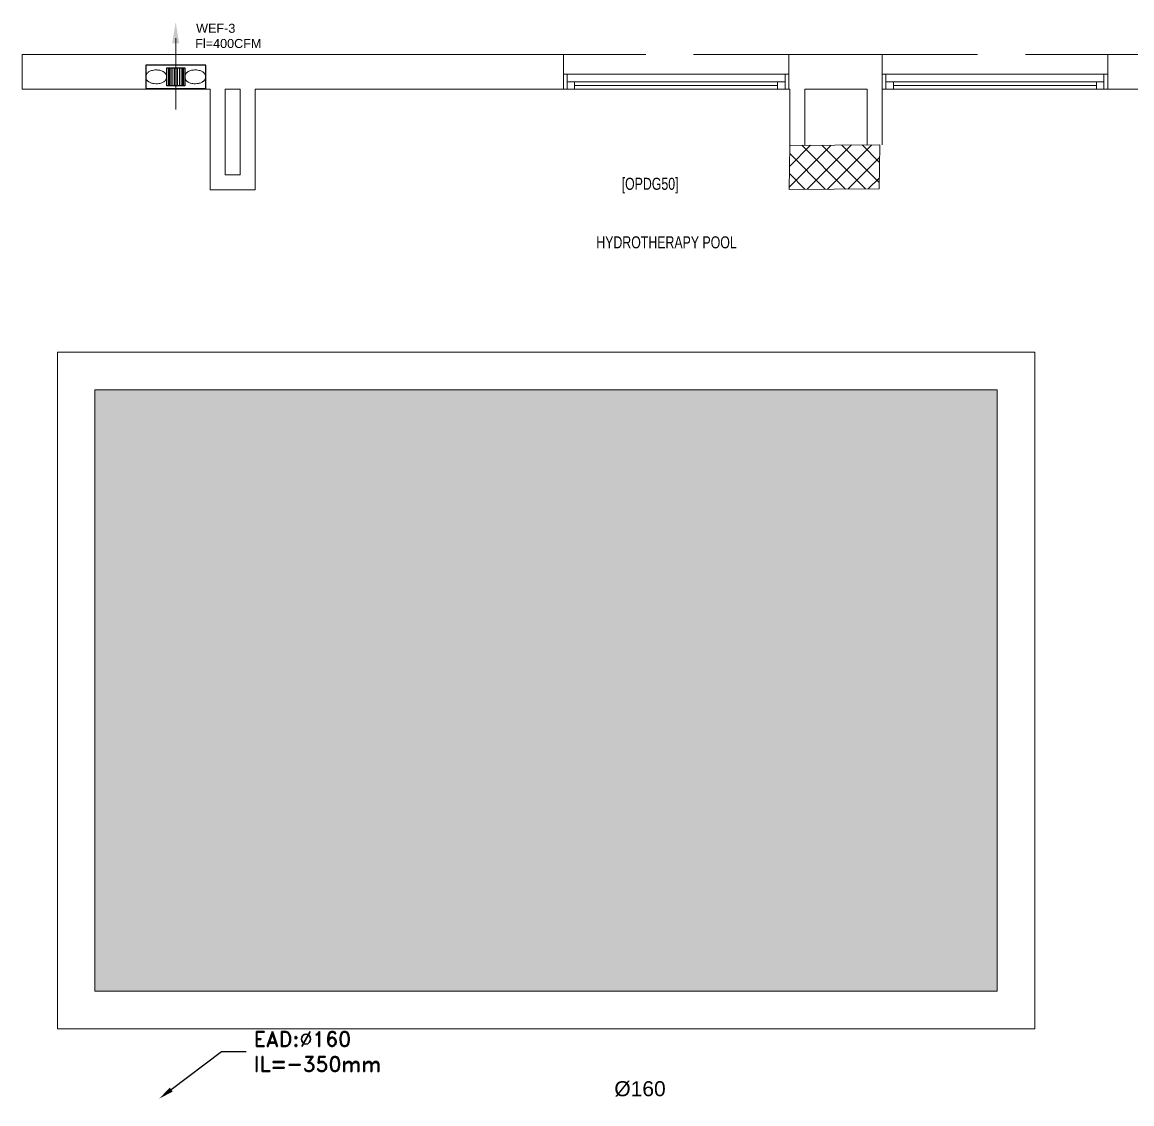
# Model space of a CAD drawing. Header units: millimetres. Extents: x -160614 to 59925, y -157025 to 0.
# Drawn here: x -124628 to -117249, y -100571 to -93377 of the extents above; entities that cross this region are included whole.
import ezdxf
from ezdxf import colors
from ezdxf.entities.mleader import LeaderData, LeaderLine
from ezdxf.math import Vec2, Vec3

# ---------------------------------------------------------------- set-up
doc = ezdxf.new("R2010")
doc.units = ezdxf.units.MM
doc.header["$LTSCALE"] = 8
doc.linetypes.add('DASHED2', pattern=[9.524999999999999, 6.35, -3.175])
doc.linetypes.add('HIDDEN2', pattern=[4.762499999999999, 3.175, -1.5875])
for name, color, linetype, lineweight in [('72_EGR_BASE_TEXT', 9, 'Continuous', 5), ('72_EGR_EQP_TAG', 9, 'Continuous', 5), ('Aluminum', 9, 'Continuous', 5), ('C-HYDR-CTCH', 9, 'Continuous', 5), ('Hatch', 9, 'Continuous', 5), ('Proj', 9, 'Continuous', 5), ('Structure', 9, 'Continuous', 5), ('Walls', 9, 'Continuous', 5)]:
    doc.layers.add(name, color=color, linetype=linetype, lineweight=lineweight)
for name, color, linetype in [('A-EXH-texts', 1, 'Continuous'), ('AC-EXHAUST-TXT', 25, 'Continuous'), ('MC-EX-EQPM', 2, 'Continuous'), ('MC-EX-EQPM-texts', 2, 'Continuous')]:
    doc.layers.add(name, color=color, linetype=linetype)
doc.styles.add('ARIAL', font='arial.ttf')
doc.styles.add('ROMAND', font='romand.shx')
doc.styles.add('X3G_ENTITY_225CFD', font='swisscl.ttf', dxfattribs={"height": 200})
doc.styles.add('X3G_ENTITY_258862', font='swisscl.ttf', dxfattribs={"height": 200})

# ---------------------------------------------------------------- blocks, each defined once
blk = doc.blocks.new('A$C47696aed')
at = {"layer": 'Hatch'}
h = blk.add_hatch(dxfattribs=at)
h.set_pattern_fill('ANSI37', color=256, scale=30)
h.set_pattern_definition([(45, (0, 0), (-67.35192090801866, 67.35192090801866), []), (135, (0, 0), (-67.35192090801866, -67.35192090801864), [])])
h.paths.add_polyline_path([(50952.65890286537, 21917.90117246215), (50348.72306925309, 21909.74587517308), (50352.61760289129, 21621.33843560587), (50956.55343653914, 21629.49373293482)])
h.paths.add_polyline_path([(43791.89540090831, 21910.13626871398), (43208.39156583045, 21904.72568193334), (43188.46127167926, 21613.33456440386), (43771.96510675712, 21618.74515118473)])
h.paths.add_polyline_path([(29414.94768239791, 21902.76746834489), (28815.84806079185, 21898.68783707242), (28810.13874411537, 21605.63425206556), (29409.23836577218, 21609.71388330683)])
h.paths.add_polyline_path([(36600.15027514659, 21904.93568402808), (35998.96405953518, 21897.44341075025), (35990.7440224078, 21611.78551922669), (36591.93023801921, 21619.27779250452)])
h.paths.add_polyline_path([(22195.711284091, 21912.03166619618), (21589.25982243335, 21890.17703984305), (21603.79236787627, 21597.64019584912), (22210.24382950296, 21619.49482215126)])
h.paths.add_polyline_path([(15459.09601511549, 21901.65291435295), (14237.15456092265, 21925.59205384576), (14230.73345924378, 21629.45733883325), (15452.6749134874, 21605.51819930947)])
h.paths.add_polyline_path([(15473.19471376156, 14701.56249209866), (14258.19266025955, 14685.84594365326), (14244.72114109108, 14393.41044957307), (15459.72319467506, 14409.1269980385)])
h.paths.add_polyline_path([(15447.11996749369, 7508.402531788915), (14244.04364118952, 7492.405785581917), (14238.33432461926, 7199.352200535828), (15441.41065086798, 7215.348946750863)])
h.paths.add_polyline_path([(15465.63960820156, 309.6858390090056), (14268.95654949057, 298.2553099577781), (14271.76910867799, 3.803327153204009), (15468.45216735778, 15.23385615343796)])
h.paths.add_polyline_path([(7830.616258125294, 311.793869010402), (7227.060697460089, 308.094510771567), (7237.70771341864, 22.62184820999028), (7841.263274032848, 26.321206479799)])
h.paths.add_polyline_path([(7815.177747422822, 7509.79877678794), (7218.354856322978, 7511.359757025028), (7218.237390204333, 7210.198693469865), (7815.060281253413, 7208.637713263512)])
h.paths.add_polyline_path([(7825.051300763618, 14699.3597865398), (7205.758578153327, 14700.59416233585), (7195.164288483786, 14397.63416323066), (7814.457011074301, 14396.39978751633)])
h.paths.add_polyline_path([(7801.739301570226, 21878.73653883673), (7201.079641937271, 21893.19244854827), (7197.456919316894, 21603.55150551582), (7798.116578867892, 21589.09559578425)])
h.paths.add_polyline_path([(602.6472432142982, 21876.85598163982), (-0.001488337053160649, 21899.56074538711), (1.875025053050194, 21611.24585035467), (604.5237566044161, 21588.54108660738)])
h.paths.add_polyline_path([(610.3638571500851, 7498.560115361353), (8.32448107311211, 7491.589490585211), (11.70087736262212, 7199.976667811396), (613.7402535262518, 7206.947292556519)])
h.paths.add_polyline_path([(627.8726603421455, 303.9411883235443), (29.48482373845764, 302.9426870569623), (34.34494512947276, 2.254511000355706), (632.7327817329206, 3.253012267403392)])
h.paths.add_polyline_path([(22214.579397097, 317.2174509044307), (21608.88848152617, 304.2747025873941), (21614.60176341841, 3.064878029519605), (22220.29267904023, 16.00762631557518)])
h.paths.add_polyline_path([(22208.06104650651, 7509.692103336565), (21613.67778440121, 7492.126863068665), (21615.78000571065, 7195.545372270743), (22210.16326784715, 7213.1106125894)])
h.paths.add_polyline_path([(22199.34692327329, 14717.72705893009), (21600.38867711509, 14710.04464918235), (21604.39563797368, 14409.8781215765), (22203.35388416285, 14417.56053137523)])
h.paths.add_polyline_path([(29399.66750759375, 14702.44688404421), (28797.72565343487, 14707.13775532017), (28801.97151180845, 14415.02994536212), (29403.91336601786, 14410.33907405473)])
h.paths.add_polyline_path([(29403.40066873003, 7519.803772830868), (28799.55744955875, 7502.214949066518), (28812.9979369659, 7202.141036008017), (29413.0970021314, 7223.191262779987)])
h.paths.add_polyline_path([(29419.54605692672, 303.7849725198466), (28815.68842769251, 310.3802863666751), (28813.29913857579, 24.67363384062992), (29417.15676781023, 18.07831999403425)])
h.paths.add_polyline_path([(36618.02385220304, 314.2458957131021), (36020.72316604503, 299.6894409519155), (36029.70771449502, -0.004199135113594821), (36627.00840060203, 14.55225565703586)])
h.paths.add_polyline_path([(36610.73667342984, 7502.578379449667), (36009.4578434038, 7504.519632709214), (36010.57381078927, 7207.292859660694), (36611.85264084628, 7205.351606452141)])
h.paths.add_polyline_path([(36574.25190127268, 14706.41894276603), (35993.40506970347, 14711.10490650241), (36013.1053391262, 14421.26891946048), (36593.95217069518, 14416.58295572386)])
h.paths.add_polyline_path([(43777.60976200271, 14705.69125746773), (43180.03123245714, 14719.43538219645), (43182.04912134632, 14427.51770865754), (43779.62765115742, 14413.77358389268)])
h.paths.add_polyline_path([(43778.63715867838, 7507.120847694809), (43210.20746167819, 7499.526144873118), (43212.03521401528, 7205.380501860986), (43780.46491111722, 7212.975204620743)])
h.paths.add_polyline_path([(43815.69234047201, 309.9641928793826), (43210.43045880413, 307.3081316433345), (43211.76684186887, 2.773851530393586), (43817.02872343501, 5.429912829073146)])
h.paths.add_polyline_path([(50989.89646114851, 309.4803125930484), (50401.94159457088, 325.5450213535223), (50388.73906247644, 18.31921976106605), (50976.69392905431, 2.254511000821367)])
h.paths.add_polyline_path([(50974.12643849663, 7508.860029341886), (50370.89691945701, 7509.950705887522), (50368.93175683683, 7213.435717841612), (50972.16127587669, 7212.345041296208)])
at = {"layer": 'C-HYDR-CTCH', "color": 4, "elevation": 299672, "flags": 128}
blk.add_lwpolyline([(29409.23836577218, 21609.71388330683), (28810.13874411536, 21605.63425206556), (28815.84806079185, 21898.68783707242), (29414.94768239791, 21902.76746834489)], dxfattribs=at)
at = {"layer": 'C-HYDR-CTCH', "color": 4, "flags": 128}
blk.add_lwpolyline([(29409.23836577218, 21609.71388330683), (29414.94768239791, 21902.76746834489)], dxfattribs=at)
blk = doc.blocks.new('GF1')
at = {"layer": 'Hatch'}
h = blk.add_hatch(dxfattribs=at)
h.set_pattern_fill('ANGLE', color=9)
h.set_pattern_definition([(0, (837212.6921417161, 278333.8643984206), (0, 6.985), [5.08, -1.905]), (90, (837212.6921417161, 278333.8643984206), (-6.985, 4.277078946022131e-16), [5.08, -1.905])])
h.paths.add_polyline_path([(-118144.3671013078, -95822.61304256803), (-124144.3671013078, -95822.61304256803), (-124144.3671013078, -99822.61304256803), (-118144.3671013078, -99822.61304256803)])
at = {"layer": 'Aluminum', "color": 9}
for p, q in [((-121029.4055060592, -93722.61304256797), (-119529.4055060601, -93722.61304256809)), ((-121004.4055060592, -93722.61304256797), (-121004.4055060592, -93822.61304256797)), ((-121004.4055060592, -93772.61304256797), (-119554.4055060601, -93772.61304256809)), ((-120954.4055060592, -93772.61304256797), (-120954.4055060592, -93822.61304256797)), ((-119604.4055060601, -93772.61304256797), (-119604.4055060601, -93822.61304256797)), ((-119554.4055060601, -93722.61304256809), (-119554.4055060601, -93822.61304256797)), ((-117409.3671013078, -93722.61304256803), (-118909.3671013078, -93722.61304256809)), ((-118884.3671013078, -93722.61304256809), (-118884.3671013078, -93822.61304256803)), ((-117434.3671013078, -93772.61304256803), (-118884.3671013078, -93772.61304256809)), ((-118834.3671013078, -93772.61304256803), (-118834.3671013078, -93822.61304256803)), ((-117484.3671013078, -93772.61304256803), (-117484.3671013078, -93822.61304256803)), ((-117434.3671013078, -93722.61304256803), (-117434.3671013078, -93822.61304256803)), ((-121029.4055060592, -93822.61304256797), (-119529.4055060601, -93822.61304256809)), ((-119604.4055060601, -93797.61304256797), (-120954.4055060592, -93797.61304256809)), ((-117409.3671013078, -93822.61304256803), (-118909.3671013078, -93822.61304256809)), ((-118834.3671013078, -93797.61304256803), (-117484.3671013078, -93797.61304256809))]:
    blk.add_line(p, q, dxfattribs=at)
at = {"layer": 'Proj', "color": 9, "linetype": 'HIDDEN2', "ltscale": 25}
for p, q in [((-119529.4055060601, -93592.61304256797), (-121029.4055060592, -93592.61304256797)), ((-118909.3671013078, -93592.61304256803), (-117409.3671013078, -93592.61304256803))]:
    blk.add_line(p, q, dxfattribs=at)
at = {"layer": 'Proj', "color": 9}
for p, q in [((-124394.3671013078, -95572.61304256803), (-117894.3671013078, -95572.61304256803)), ((-124394.3671013078, -100072.613042568), (-124394.3671013078, -95572.61304256803)), ((-117894.3671013078, -95572.61304256803), (-117894.3671013078, -100072.613042568)), ((-124144.3671013078, -95822.61304256803), (-118144.3671013078, -95822.61304256803)), ((-124144.3671013078, -99822.61304256803), (-124144.3671013078, -95822.61304256803)), ((-118144.3671013078, -95822.61304256803), (-118144.3671013078, -99822.61304256803)), ((-118144.3671013078, -99822.61304256803), (-124144.3671013078, -99822.61304256803)), ((-117894.3671013078, -100072.613042568), (-124394.3671013078, -100072.613042568))]:
    blk.add_line(p, q, dxfattribs=at)
at = {"layer": 'Walls', "color": 9}
for p, q in [((-124628.4682169212, -93592.61304256797), (-121029.4055060601, -93592.61304256797)), ((-124628.4682169212, -93822.61304256925), (-124628.4682169212, -93592.61304256925)), ((-121029.4055060601, -93822.61304256797), (-121029.4055060601, -93592.61304256797)), ((-119529.4055060601, -93592.61304256797), (-118909.3671013078, -93592.61304256803)), ((-119529.4055060601, -93822.61304256797), (-119529.4055060601, -93592.61304256797)), ((-118909.3671013078, -94192.61304256803), (-118909.3671013078, -93592.61304256803)), ((-117409.3671013078, -93592.61304256803), (-113847.8841299985, -93592.61304256797)), ((-117409.3671013078, -93822.61304256797), (-117409.3671013078, -93592.61304256803)), ((-124628.4682169212, -93822.61304256797), (-123379.3671013078, -93822.61304256809)), ((-123379.3671013078, -94492.61304256803), (-123379.3671013078, -93822.61304256809)), ((-123179.3671013078, -93822.61304256809), (-123279.3671013078, -93822.61304256809)), ((-123279.3671013078, -94392.61304256803), (-123279.3671013078, -93822.61304256809)), ((-123179.3671013078, -94392.61304256803), (-123179.3671013078, -93822.61304256809)), ((-123079.3671013078, -93822.61304256809), (-121029.4055060601, -93822.61304256797)), ((-123079.3671013078, -94492.61304256803), (-123079.3671013078, -93822.61304256809)), ((-119529.4055060601, -93822.61304256797), (-119522.8639856462, -93822.61304256786, 299672.000000589)), ((-119522.8639856462, -94196.17971649044, 299672.0000005889), (-119522.8639856462, -93822.61304256797, 299672.0000005889)), ((-119422.8639856461, -93822.61304256809, 299672.0000005889), (-119009.3671013078, -93822.61304256809)), ((-119422.8639856462, -94196.17971649044, 299672.0000005889), (-119422.8639856462, -93822.61304256803, 299672.0000005889)), ((-119009.3671013078, -94192.61304256803), (-119009.3671013078, -93822.61304256809)), ((-117409.3671013078, -93822.61304256797), (-116179.3671013078, -93822.61304256797)), ((-123279.3671013078, -94392.61304256803), (-123179.3671013078, -94392.61304256803)), ((-123379.3671013078, -94492.61304256803), (-123079.3671013078, -94492.61304256803))]:
    blk.add_line(p, q, dxfattribs=at)
at = {"layer": 'Structure', "color": 9}
blk.add_blockref('A$C47696aed', (-148338.7120464381, -116094.8675535629, 5.889685836021185e-07), dxfattribs=at)
at = {"layer": '72_EGR_BASE_TEXT', "color": 9, "char_height": 80, "attachment_point": 2}
for s, insert, style in [('[OPDG50]', (-120452.7441722971, -94411.52893384907), 'X3G_ENTITY_225CFD'), ('HYDROTHERAPY POOL', (-120343.346802852, -94800.96939259011, 5.890267910826207e-07), 'X3G_ENTITY_258862')]:
    blk.add_mtext(s, dxfattribs=dict(at, insert=insert, style=style))
blk = doc.blocks.new('*U153')
at = {"layer": 'MC-EX-EQPM', "lineweight": 9}
blk.add_hatch(color=15, dxfattribs=at).paths.add_polyline_path([(15.74999999999907, 160.2530696036702), (-15.74999999999909, 160.2530696036702), (-3.917892009542767e-14, 254.7530696036702)], flags=0)
at = {"layer": 'MC-EX-EQPM', "color": 15, "lineweight": 9}
blk.add_line((5.085831883308085e-16, 183.8280589960741), (5.085831883307075e-16, -132.9219382229076), dxfattribs=at)
at = {"layer": 'MC-EX-EQPM', "color": 2, "linetype": 'DASHED2', "lineweight": 30, "ltscale": 2.5}
for p, q in [((-32.62711081427248, 52.33044108854243), (-32.62711081427248, -27.47430720486679)), ((-26.44449418160609, 52.33044108854243), (-26.44449418160609, -27.47430720486679)), ((-17.23146466023142, 52.33044108854243), (-17.23146466023142, -27.47430720486679)), ((-6.890313860177838, 52.33044108854243), (-6.890313860177838, -27.47430720486679)), ((6.890313860177844, 52.33044108854243), (6.890313860177844, -27.47430720486679)), ((17.23146466023143, 52.33044108854243), (17.23146466023143, -27.47430720486679)), ((26.44449418160609, 52.33044108854243), (26.44449418160609, -27.47430720486679)), ((32.62711081427248, 52.33044108854243), (32.62711081427248, -27.47430720486679))]:
    blk.add_line(p, q, dxfattribs=at)
at = {"layer": 'MC-EX-EQPM', "color": 5, "lineweight": 30, "ltscale": 2.5}
blk.add_lwpolyline([(-132.9999999999999, -39.8219330581604), (133.0000000000001, -39.8219330581604), (133.0000000000001, 64.6780669418396), (-132.9999999999999, 64.6780669418396)], close=True, dxfattribs=at)
at = {"layer": 'MC-EX-EQPM', "color": 1, "lineweight": 30, "ltscale": 2.5}
blk.add_lwpolyline([(-39.9023741486712, 52.33044108854243), (39.90237414473793, 52.33044108854243), (39.90237414473793, -27.47430720486679), (-39.9023741486712, -27.47430720486679)], close=True, dxfattribs=at)
at = {"layer": 'MC-EX-EQPM', "color": 2, "lineweight": 9}
for points, knots in [([(-132.9999999999998, 12.42806030685333), (-133.0000237380474, 11.6804189961933), (-132.9632412084652, 10.93277972161303), (-132.7363943767364, 8.649255643979673), (-132.4244502586412, 7.135552323412782), (-131.5361457960751, 4.252459040362774), (-130.9611342587955, 2.883253901552187), (-129.6220881554734, 0.3260993160790608), (-128.8587467394456, -0.8625833962607423), (-127.2048607682396, -3.064231523338341), (-126.3143144430084, -4.077893701415579), (-124.4446124810319, -5.952873441818141), (-123.4652120827006, -6.814541576672045), (-121.4385496258605, -8.410388585255216), (-120.3910654574336, -9.14466963945453), (-117.5292993025786, -10.95459941060471), (-115.6648963585731, -11.93700102589143), (-111.8053002228916, -13.66586803751803), (-109.8095302591114, -14.41182169452296), (-105.7087331345707, -15.69514421428022), (-103.6036044936856, -16.23214473620051), (-99.31184362350105, -17.10906403424696), (-97.12525900979274, -17.44877909452385), (-90.1456266932953, -18.21689450467321), (-85.26521047049985, -18.29349797719102), (-77.19118239069829, -17.6712408981547), (-73.95621378344734, -17.21168769060597), (-67.6697875511728, -15.86495705909105), (-64.6185609040237, -14.97929614114282), (-59.6911414929907, -13.08036867056639), (-57.74427651902524, -12.1925146844001), (-53.99932658981613, -10.14469492454145), (-52.20000085395198, -8.985146939384503), (-49.24321113889436, -6.664675071333839), (-48.04184613613943, -5.584883293586497), (-45.78413495097912, -3.185847245944935), (-44.72717011946417, -1.865377528175838), (-43.05401739148009, 0.7252329951177998), (-42.39283801766105, 1.940956769191502), (-41.27085560698212, 4.529780918602411), (-40.81089363155319, 5.903279425171602), (-40.15459646759886, 8.758164520260824), (-39.95933460474973, 10.23895512277099), (-39.90598698814647, 11.96156339504265), (-39.9023741486712, 12.19481513278331), (-39.9023741486712, 12.4280669418378)], [3.141592653589793, 3.141592653589793, 3.141592653589793, 3.141592653589793, 3.191222205367152, 3.191222205367152, 3.29444507669237, 3.29444507669237, 3.397667948017588, 3.397667948017588, 3.500890819342806, 3.500890819342806, 3.604113690668024, 3.604113690668024, 3.707336561993241, 3.707336561993241, 3.810559433318459, 3.810559433318459, 3.981854928830365, 3.981854928830365, 4.153150424342271, 4.153150424342271, 4.324445919854177, 4.324445919854177, 4.495741415366083, 4.495741415366083, 4.865323348228281, 4.865323348228281, 5.117183813243492, 5.117183813243492, 5.369044278258703, 5.369044278258703, 5.542484805427354, 5.542484805427354, 5.715925332596005, 5.715925332596005, 5.843377720366825, 5.843377720366825, 5.970830108137645, 5.970830108137645, 6.069787404683307, 6.069787404683307, 6.168744701228969, 6.168744701228969, 6.267701997774632, 6.267701997774632, 6.283185307179586, 6.283185307179586, 6.283185307179586, 6.283185307179586]), ([(-39.90237414867124, 12.4280669418378), (-39.90237414867124, 13.68073189180652), (-40.00758428388587, 14.93308820803916), (-40.41560824848167, 17.38090784758135), (-40.71803141716288, 18.57596790642419), (-41.48754583263536, 20.8681718159978), (-41.95418542471539, 21.96531802226249), (-43.0130816007865, 24.04351536564687), (-43.60508451277365, 25.02481285203772), (-44.88088560723328, 26.87143245103889), (-45.56464074963172, 27.73701624484946), (-47.40076465565844, 29.81644260969369), (-48.60060499294995, 30.95490019781426), (-51.11090847727151, 33.02342274580575), (-52.42210154285602, 33.95393428894022), (-55.13335746719749, 35.64747085885128), (-56.53384289932124, 36.41046731545661), (-59.41254940193306, 37.79540657077668), (-60.89095317301017, 38.41722078357873), (-64.95309377825323, 39.91842205943615), (-67.60050159103767, 40.68292017000176), (-73.03713197515992, 41.8903770859268), (-75.82625549240426, 42.33255828392143), (-81.47667062376898, 42.90386953463862), (-84.3376606566011, 43.03270900963356), (-90.73468170385297, 42.97206619234986), (-94.2681887522496, 42.69958714894183), (-101.178287085371, 41.6702108513519), (-104.5541512757867, 40.91467194408325), (-110.0270184516835, 39.1984447288113), (-112.1966899374708, 38.3738839517631), (-116.3767225219517, 36.43886584683477), (-118.3881014628009, 35.32918726543541), (-121.7053456736834, 33.08814217817732), (-123.0567130569426, 32.04084877315726), (-125.6198685281088, 29.69606228786845), (-126.8326735713758, 28.39755273292771), (-128.7681155765981, 25.85179964311358), (-129.53732511592, 24.67012251809654), (-130.89080543896, 22.12659251254605), (-131.4744157798533, 20.76399313244822), (-132.3826948507487, 17.89177193132435), (-132.7060236494094, 16.38228143308339), (-132.957028467636, 14.04276917091203), (-132.9999743660635, 13.23541355173322), (-132.9999999999999, 12.42806030685333)], [0, 0, 0, 0, 0.08315219103687836, 0.08315219103687836, 0.1663043820737567, 0.1663043820737567, 0.2494565731106351, 0.2494565731106351, 0.3326087641475134, 0.3326087641475134, 0.4157609551843918, 0.4157609551843918, 0.5453947023008809, 0.5453947023008809, 0.67502844941737, 0.67502844941737, 0.804662196533859, 0.804662196533859, 0.934295943650348, 0.934295943650348, 1.152781882695285, 1.152781882695285, 1.371267821740222, 1.371267821740222, 1.589753760785159, 1.589753760785159, 1.86035654705546, 1.86035654705546, 2.130959333325762, 2.130959333325762, 2.317704970907208, 2.317704970907208, 2.504450608488654, 2.504450608488654, 2.641390664277467, 2.641390664277467, 2.77833072006628, 2.77833072006628, 2.881553591391498, 2.881553591391498, 2.984776462716716, 2.984776462716716, 3.087999334041934, 3.087999334041934, 3.141592653589793, 3.141592653589793, 3.141592653589793, 3.141592653589793]), ([(39.90237414473794, 12.42806694183782), (39.90237414473794, 13.68073189180654), (40.00758427995256, 14.93308820803917), (40.41560824454836, 17.38090784758137), (40.71803141322959, 18.57596790642421), (41.48754582870205, 20.86817181599782), (41.9541854207821, 21.9653180222625), (43.01308159685319, 24.04351536564689), (43.60508450884034, 25.02481285203774), (44.88088560329998, 26.8714324510389), (45.56464074569843, 27.73701624484948), (47.40076465172513, 29.81644260969371), (48.60060498901665, 30.95490019781427), (51.11090847333821, 33.02342274580576), (52.42210153892272, 33.95393428894023), (55.13335746326418, 35.64747085885129), (56.53384289538793, 36.41046731545663), (59.41254939799975, 37.79540657077669), (60.89095316907687, 38.41722078357874), (64.95309377431995, 39.91842205943617), (67.60050158710438, 40.68292017000178), (73.03713197122663, 41.89037708592681), (75.82625548847098, 42.33255828392144), (81.47667061983569, 42.90386953463863), (84.33766065266781, 43.03270900963358), (90.73468169991969, 42.97206619234987), (94.26818874831633, 42.69958714894184), (101.1782870814377, 41.67021085135191), (104.5541512718534, 40.91467194408327), (110.0270184477503, 39.19844472881131), (112.1966899335375, 38.37388395176312), (116.3767225180184, 36.43886584683479), (118.3881014588676, 35.32918726543542), (121.7053456697501, 33.08814217817734), (123.0567130530093, 32.04084877315729), (125.6198685241756, 29.69606228786847), (126.8326735674425, 28.39755273292772), (128.7681155726648, 25.85179964311359), (129.5373251119867, 24.67012251809656), (130.8908054350267, 22.12659251254606), (131.47441577592, 20.76399313244823), (132.3826948468154, 17.89177193132436), (132.7060236454761, 16.3822814330834), (132.9570284637026, 14.04276917091205), (132.9999743621302, 13.23541355173324), (132.9999999960666, 12.42806030685334)], [0, 0, 0, 0, 0.08315219103687836, 0.08315219103687836, 0.1663043820737567, 0.1663043820737567, 0.2494565731106351, 0.2494565731106351, 0.3326087641475134, 0.3326087641475134, 0.4157609551843918, 0.4157609551843918, 0.5453947023008809, 0.5453947023008809, 0.67502844941737, 0.67502844941737, 0.804662196533859, 0.804662196533859, 0.934295943650348, 0.934295943650348, 1.152781882695285, 1.152781882695285, 1.371267821740222, 1.371267821740222, 1.589753760785159, 1.589753760785159, 1.86035654705546, 1.86035654705546, 2.130959333325762, 2.130959333325762, 2.317704970907208, 2.317704970907208, 2.504450608488654, 2.504450608488654, 2.641390664277467, 2.641390664277467, 2.77833072006628, 2.77833072006628, 2.881553591391498, 2.881553591391498, 2.984776462716716, 2.984776462716716, 3.087999334041934, 3.087999334041934, 3.141592653589793, 3.141592653589793, 3.141592653589793, 3.141592653589793]), ([(132.9999999960665, 12.42806030685334), (133.0000237341141, 11.68041899619331), (132.9632412045319, 10.93277972161304), (132.7363943728031, 8.64925564397969), (132.4244502547079, 7.135552323412796), (131.5361457921418, 4.25245904036279), (130.9611342548622, 2.883253901552203), (129.6220881515401, 0.3260993160790751), (128.8587467355123, -0.8625833962607263), (127.2048607643063, -3.064231523338325), (126.3143144390751, -4.077893701415565), (124.4446124770986, -5.952873441818127), (123.4652120787674, -6.814541576672031), (121.4385496219273, -8.410388585255202), (120.3910654535004, -9.144669639454516), (117.5292992986453, -10.9545994106047), (115.6648963546398, -11.93700102589141), (111.8053002189583, -13.66586803751801), (109.8095302551781, -14.41182169452295), (105.7087331306375, -15.69514421428021), (103.6036044897523, -16.23214473620049), (99.31184361956777, -17.10906403424694), (97.12525900585946, -17.44877909452383), (90.14562668936202, -18.2168945046732), (85.26521046656656, -18.293497977191), (77.19118238676499, -17.67124089815468), (73.95621377951406, -17.21168769060596), (67.66978754723952, -15.86495705909104), (64.61856090009042, -14.97929614114281), (59.69114148905739, -13.08036867056638), (57.74427651509195, -12.19251468440008), (53.99932658588282, -10.14469492454144), (52.20000085001869, -8.985146939384489), (49.24321113496107, -6.664675071333825), (48.04184613220612, -5.584883293586483), (45.78413494704582, -3.185847245944919), (44.72717011553087, -1.865377528175822), (43.05401738754679, 0.725232995117814), (42.39283801372775, 1.940956769191516), (41.27085560304882, 4.529780918602425), (40.8108936276199, 5.903279425171617), (40.15459646366556, 8.758164520260838), (39.95933460081643, 10.238955122771), (39.90598698421316, 11.96156339504266), (39.9023741447379, 12.19481513278333), (39.9023741447379, 12.42806694183782)], [3.141592653589793, 3.141592653589793, 3.141592653589793, 3.141592653589793, 3.191222205367152, 3.191222205367152, 3.29444507669237, 3.29444507669237, 3.397667948017588, 3.397667948017588, 3.500890819342806, 3.500890819342806, 3.604113690668024, 3.604113690668024, 3.707336561993241, 3.707336561993241, 3.810559433318459, 3.810559433318459, 3.981854928830365, 3.981854928830365, 4.153150424342271, 4.153150424342271, 4.324445919854177, 4.324445919854177, 4.495741415366083, 4.495741415366083, 4.865323348228281, 4.865323348228281, 5.117183813243492, 5.117183813243492, 5.369044278258703, 5.369044278258703, 5.542484805427354, 5.542484805427354, 5.715925332596005, 5.715925332596005, 5.843377720366825, 5.843377720366825, 5.970830108137645, 5.970830108137645, 6.069787404683307, 6.069787404683307, 6.168744701228969, 6.168744701228969, 6.267701997774632, 6.267701997774632, 6.283185307179586, 6.283185307179586, 6.283185307179586, 6.283185307179586])]:
    blk.add_open_spline(points, degree=3, knots=knots, dxfattribs=at)

msp = doc.modelspace()

# ---------------------------------------------------------------- block references
at = {"layer": '72_EGR_EQP_TAG'}
msp.add_blockref('GF1', (0, 0), dxfattribs=at)
at = {"layer": 'MC-EX-EQPM', "xscale": 1.5, "yscale": 1.5, "zscale": 1.5}
msp.add_blockref('*U153', (-123607.4630167604, -93758.74931837444), dxfattribs=at)

# ---------------------------------------------------------------- texts
at = {"layer": 'A-EXH-texts', "lineweight": 15, "style": 'ARIAL'}
msp.add_text('Ø160', height=100, dxfattribs=at).set_placement((-120690.5448277665, -100520.7530313864))
at = {"layer": 'MC-EX-EQPM-texts', "lineweight": 15, "style": 'ARIAL'}
for s, p in [('WEF-3', (-123471.6979702309, -93447.09816028003)), ('Fl=400CFM', (-123477.5506305367, -93548.12135262613))]:
    msp.add_text(s, height=60, dxfattribs=at).set_placement(p)

# ---------------------------------------------------------------- leaders
at = {"layer": 'AC-EXHAUST-TXT'}
ml = msp.add_multileader_mtext('Standard', dxfattribs=at)
ml.set_content('{\\C152;\\c12285479;EAD:%%C160\\P\\C1;IL=-350mm}', color=256, style='ROMAND')
ml.set_leader_properties(color=256)
ml.build(insert=Vec2(0, 0))
ml.multileader.update_dxf_attribs({"text_left_attachment_type": 2, "text_right_attachment_type": 2, "dogleg_length": 487.7051664219338, "arrow_head_size": 100})
ctx = ml.context
ctx.base_point, ctx.char_height, ctx.arrow_head_size, ctx.landing_gap_size, ctx.plane_origin, ctx.plane_x_axis, ctx.plane_y_axis = Vec3(-123138.4058172244, -100224.0529091786, 4.194520057887719e-09), 100, 100, 50, Vec3(-118135.8039369206, -105534.4957385726, -1.154786174164732e-08), Vec3(0.9999999999453071, -1.045877037983423e-05, 3.383039458371172e-23), Vec3(1.045877037983423e-05, 0.9999999999453071, 2.964448994077269e-12)
ctx.left_attachment, ctx.right_attachment = 2, 2
notes = []
notes.append((ctx, [(0, (1, 1, 0), (-123303.9718827992, -100224.0511775611, 4.194520057882119e-09), (0.9999999999453071, -1.045877037983423e-05, 3.383039458371172e-23), 165.5660655838383, [(2, [(-123716.779077491, -100536.8803596848, 3.267141104786741e-09)], 0, [])])]))
ctx.mtext.insert, ctx.mtext.text_direction, ctx.mtext.rotation, ctx.mtext.flow_direction, ctx.mtext.extrusion = Vec3(-123088.4044227244, -100090.7200987911, 4.58977992376638e-09), Vec3(0.9999999999453071, -1.045877037983423e-05, 3.383039458371172e-23), 6.283174848409206, 5, Vec3(-3.100452516275057e-17, -2.964448993913593e-12, 1)
for ctx, leaders in notes:
    for number, flags, end, landing, length, lines in leaders:
        leader = LeaderData()
        leader.index, (leader.has_last_leader_line, leader.has_dogleg_vector, leader.attachment_direction) = number, flags
        leader.last_leader_point, leader.dogleg_vector, leader.dogleg_length = Vec3(end), Vec3(landing), length
        for number, points, colour, breaks in lines:
            line = LeaderLine()
            line.index, line.vertices, line.color, line.breaks = number, Vec3.list(points), colors.encode_raw_color(colour), breaks
            leader.lines.append(line)
        ctx.leaders.append(leader)

doc.saveas('drawing.dxf')
